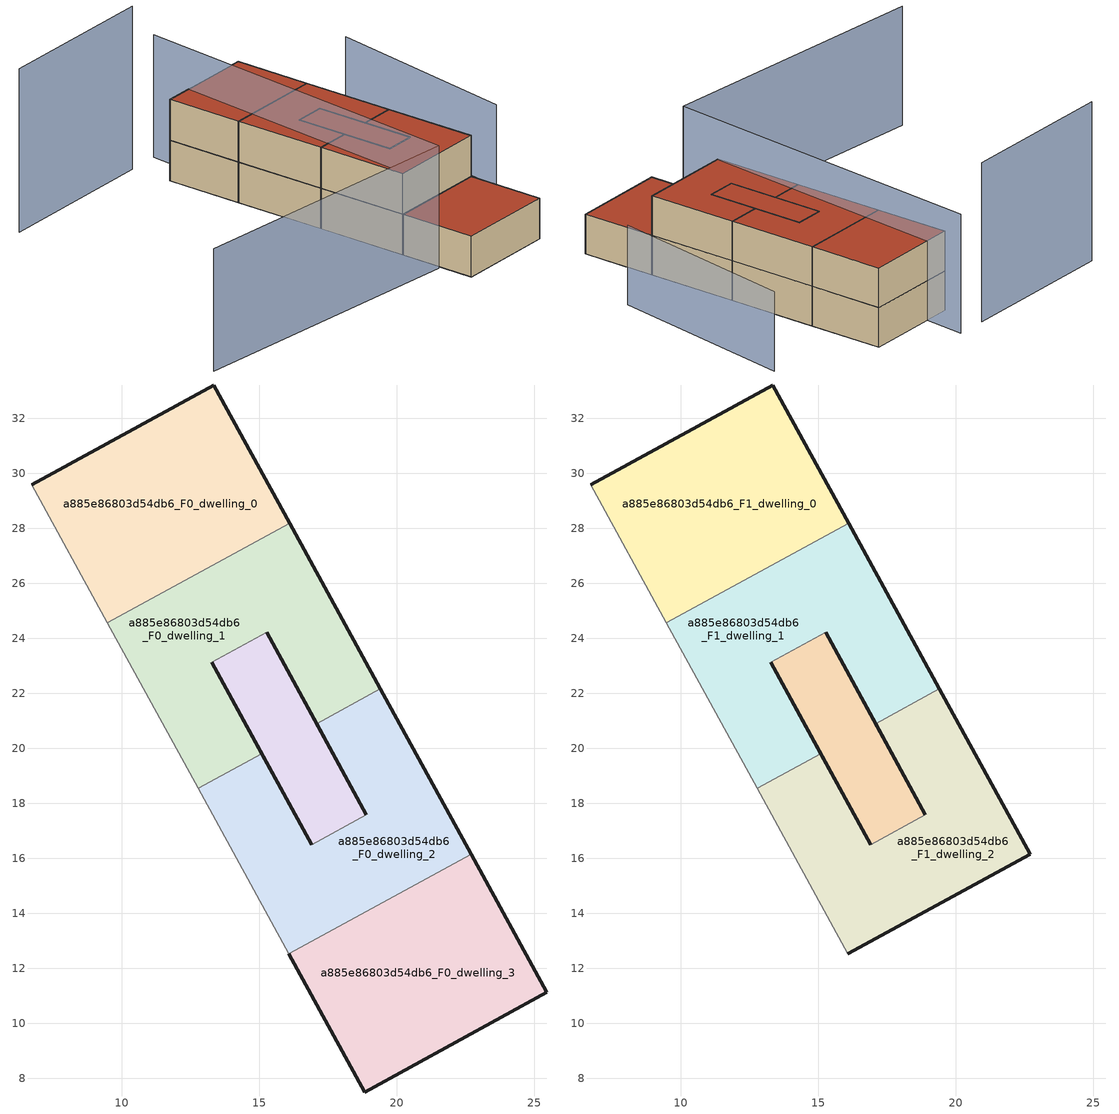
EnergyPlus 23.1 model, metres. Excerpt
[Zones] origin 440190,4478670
a885e86803d54db6_F0_dwelling_0
 floor ground (EU_floor_Construction): 16.1,28.19 13.35,33.21 6.73,29.58 9.48,24.56 z0
 wall outside (EU_wall_Construction): 6.73,29.58 13.35,33.21 16.1,28.19 z0:3
 wall to a885e86803d54db6_F0_dwelling_1 (EU_wall_Construction): 16.1,28.19 9.48,24.56 z0:3
 wall adiabatic (EU_wall_Construction): 9.48,24.56 6.73,29.58 z0:3
a885e86803d54db6_F0_dwelling_1
 floor ground (EU_floor_Construction): 17.08,20.9 19.4,22.17 16.1,28.19 9.48,24.56 12.78,18.54 15.1,19.81 13.28,23.12 15.27,24.21 z0
 wall outside (EU_wall_Construction): 17.08,20.9 15.27,24.21 / 13.28,23.12 15.1,19.81 / 16.1,28.19 19.4,22.17 z0:3
 wall to a885e86803d54db6_F0_circulation (EU_wall_Construction): 15.27,24.21 13.28,23.12 z0:3
 wall to a885e86803d54db6_F0_dwelling_2 (EU_wall_Construction): 15.1,19.81 12.78,18.54 / 19.4,22.17 17.08,20.9 z0:3
 wall adiabatic (EU_wall_Construction): 12.78,18.54 9.48,24.56 z0:3
a885e86803d54db6_F0_dwelling_2
 floor ground (EU_floor_Construction): 22.7,16.16 19.4,22.17 17.08,20.9 18.9,17.59 16.91,16.5 15.1,19.81 12.78,18.54 16.08,12.52 z0
 wall outside (EU_wall_Construction): 15.1,19.81 16.91,16.5 / 18.9,17.59 17.08,20.9 / 19.4,22.17 22.7,16.16 z0:3
 wall adiabatic (EU_wall_Construction): 16.08,12.52 12.78,18.54 z0:3
 wall to a885e86803d54db6_F0_circulation (EU_wall_Construction): 16.91,16.5 18.9,17.59 z0:3
 wall to a885e86803d54db6_F0_dwelling_3 (EU_wall_Construction): 22.7,16.16 16.08,12.52 z0:3
a885e86803d54db6_F0_dwelling_3
 floor ground (EU_floor_Construction): 25.45,11.13 22.7,16.16 16.08,12.52 18.83,7.5 z0
 wall outside (EU_wall_Construction): 22.7,16.16 25.45,11.13 18.83,7.5 16.08,12.52 z0:3
 roof outside (EU_roof_Construction): 22.7,16.16 25.45,11.13 18.83,7.5 16.08,12.52 z3
a885e86803d54db6_F0_circulation
 floor ground (EU_floor_Construction): 18.9,17.59 15.27,24.21 13.28,23.12 16.91,16.5 z0
 wall outside (EU_wall_Construction): 15.27,24.21 18.9,17.59 / 16.91,16.5 13.28,23.12 z0:3
a885e86803d54db6_F1_dwelling_0
 floor to a885e86803d54db6_F0_dwelling_0 (EU_floor_Construction): 16.1,28.19 13.35,33.21 6.73,29.58 9.48,24.56 z3
 wall outside (EU_wall_Construction): 6.73,29.58 13.35,33.21 16.1,28.19 z3:6
 wall to a885e86803d54db6_F1_dwelling_1 (EU_wall_Construction): 16.1,28.19 9.48,24.56 z3:6
 wall adiabatic (EU_wall_Construction): 9.48,24.56 6.73,29.58 z3:6
 roof outside (EU_roof_Construction): 13.35,33.21 16.1,28.19 9.48,24.56 6.73,29.58 z6
a885e86803d54db6_F1_dwelling_1
 floor to a885e86803d54db6_F0_dwelling_1 (EU_floor_Construction): 17.08,20.9 19.4,22.17 16.1,28.19 9.48,24.56 12.78,18.54 15.1,19.81 13.28,23.12 15.27,24.21 z3
 wall outside (EU_wall_Construction): 17.08,20.9 15.27,24.21 / 13.28,23.12 15.1,19.81 / 16.1,28.19 19.4,22.17 z3:6
 wall to a885e86803d54db6_F1_circulation (EU_wall_Construction): 15.27,24.21 13.28,23.12 z3:6
 wall to a885e86803d54db6_F1_dwelling_2 (EU_wall_Construction): 15.1,19.81 12.78,18.54 / 19.4,22.17 17.08,20.9 z3:6
 wall adiabatic (EU_wall_Construction): 12.78,18.54 9.48,24.56 z3:6
 roof outside (EU_roof_Construction): 16.1,28.19 19.4,22.17 17.08,20.9 15.27,24.21 13.28,23.12 15.1,19.81 12.78,18.54 9.48,24.56 z6
a885e86803d54db6_F1_dwelling_2
 floor to a885e86803d54db6_F0_dwelling_2 (EU_floor_Construction): 22.7,16.16 19.4,22.17 17.08,20.9 18.9,17.59 16.91,16.5 15.1,19.81 12.78,18.54 16.08,12.52 z3
 wall outside (EU_wall_Construction): 15.1,19.81 16.91,16.5 / 18.9,17.59 17.08,20.9 / 19.4,22.17 22.7,16.16 16.08,12.52 z3:6
 wall adiabatic (EU_wall_Construction): 16.08,12.52 12.78,18.54 z3:6
 wall to a885e86803d54db6_F1_circulation (EU_wall_Construction): 16.91,16.5 18.9,17.59 z3:6
 roof outside (EU_roof_Construction): 19.4,22.17 22.7,16.16 16.08,12.52 12.78,18.54 15.1,19.81 16.91,16.5 18.9,17.59 17.08,20.9 z6
a885e86803d54db6_F1_circulation
 floor to a885e86803d54db6_F0_circulation (EU_floor_Construction): 18.9,17.59 15.27,24.21 13.28,23.12 16.91,16.5 z3
 wall outside (EU_wall_Construction): 15.27,24.21 18.9,17.59 / 16.91,16.5 13.28,23.12 z3:6
 roof outside (EU_roof_Construction): 15.27,24.21 18.9,17.59 16.91,16.5 13.28,23.12 z6
shading: 26.2,19.85 21.45,33.74 z0:6; 5.21,32.3 -5.72,26.35 z0:12; 7.31,33.45 17.43,9.69 / 17.43,9.69 -2.91,1.03 z0:9
[Building]
EU S2 Campaign: North Axis=0; Terrain=City; Solar Distribution=FullExterior
[Site:Location]
Madrid: Latitude=40.5; Longitude=-3.5; Time Zone=1; Elevation=609
[SizingPeriod:WeatherFileDays]
AnnualSizingPeriod: Begin Month=1; Begin Day of Month=1; End Month=12; End Day of Month=31; Day of Week for Start Day=Monday; Use Weather File Daylight Saving Period=No; Use Weather File Rain and Snow Indicators=No
[MATERIAL]
EU_InternalMass_Material: Roughness=MediumRough; Thickness=0.1; Conductivity=1; Density=1800; Specific Heat=900; Thermal Absorptance=0.9; Solar Absorptance=0.7; Visible Absorptance=0.7
[MATERIAL:NOMASS] Roughness=MediumRough; Thermal Absorptance=0.9; Solar Absorptance=0.7; Visible Absorptance=0.7
Name | Thermal Resistance
EU_wall_NoMass | 0.419739
EU_roof_NoMass | 0.352165
EU_floor_NoMass | 0.608284
[CONSTRUCTION]
EU_wall_Construction: EU_wall_NoMass
EU_roof_Construction: EU_roof_NoMass
EU_floor_Construction: EU_floor_NoMass
EU_InternalMass_Construction: EU_InternalMass_Material
[ZONE] Type=1; Multiplier=1; Ceiling Height=autocalculate; Floor Area=autocalculate; Part of Total Floor Area=Yes
Name | Volume
a885e86803d54db6_F0_dwelling_0; a885e86803d54db6_F1_dwelling_0 | 129.803
a885e86803d54db6_F0_dwelling_1; a885e86803d54db6_F1_dwelling_1 | 129.779
a885e86803d54db6_F0_dwelling_2; a885e86803d54db6_F1_dwelling_2 | 129.799
a885e86803d54db6_F0_dwelling_3 | 129.783
a885e86803d54db6_F0_circulation; a885e86803d54db6_F1_circulation | 51.3593
[INTERNALMASS] Construction=EU_InternalMass_Construction
Name | Zone or ZoneList | Surface Area
a885e86803d54db6_F0_dwelling_0_EU_InternalMass | a885e86803d54db6_F0_dwelling_0 | 43.2661
a885e86803d54db6_F0_dwelling_1_EU_InternalMass | a885e86803d54db6_F0_dwelling_1 | 43.2661
a885e86803d54db6_F0_dwelling_2_EU_InternalMass | a885e86803d54db6_F0_dwelling_2 | 43.2661
a885e86803d54db6_F0_dwelling_3_EU_InternalMass | a885e86803d54db6_F0_dwelling_3 | 43.2661
a885e86803d54db6_F1_dwelling_0_EU_InternalMass | a885e86803d54db6_F1_dwelling_0 | 57.6882
a885e86803d54db6_F1_dwelling_1_EU_InternalMass | a885e86803d54db6_F1_dwelling_1 | 57.6882
a885e86803d54db6_F1_dwelling_2_EU_InternalMass | a885e86803d54db6_F1_dwelling_2 | 57.6882
[OTHEREQUIPMENT] Fuel Type=Electricity; Design Level Calculation Method=Watts/Area; Power per Zone Floor Area=1; Fraction Latent=0; Fraction Radiant=0; Fraction Lost=0; Carbon Dioxide Generation Rate=0; EndUse Subcategory=EU_Step8_InternalGains
Name | Zone or ZoneList or Space or SpaceList | Schedule
EU_Step8_InternalGain_a885e86803d54db6_F0_dwelling_0_f000 | a885e86803d54db6_F0_dwelling_0 | EU_Step8_GainSchedule_a885e86803d54db6_F0_dwelling_0_f000
EU_Step8_InternalGain_a885e86803d54db6_F0_dwelling_1_f000 | a885e86803d54db6_F0_dwelling_1 | EU_Step8_GainSchedule_a885e86803d54db6_F0_dwelling_1_f000
EU_Step8_InternalGain_a885e86803d54db6_F0_dwelling_2_f000 | a885e86803d54db6_F0_dwelling_2 | EU_Step8_GainSchedule_a885e86803d54db6_F0_dwelling_2_f000
EU_Step8_InternalGain_a885e86803d54db6_F0_dwelling_3_f000 | a885e86803d54db6_F0_dwelling_3 | EU_Step8_GainSchedule_a885e86803d54db6_F0_dwelling_3_f000
EU_Step8_InternalGain_a885e86803d54db6_F1_dwelling_0_f000 | a885e86803d54db6_F1_dwelling_0 | EU_Step8_GainSchedule_a885e86803d54db6_F1_dwelling_0_f000
EU_Step8_InternalGain_a885e86803d54db6_F1_dwelling_1_f000 | a885e86803d54db6_F1_dwelling_1 | EU_Step8_GainSchedule_a885e86803d54db6_F1_dwelling_1_f000
EU_Step8_InternalGain_a885e86803d54db6_F1_dwelling_2_f000 | a885e86803d54db6_F1_dwelling_2 | EU_Step8_GainSchedule_a885e86803d54db6_F1_dwelling_2_f000
[ZONEINFILTRATION:DESIGNFLOWRATE] Schedule=EU_AlwaysOn; Design Flow Rate Calculation Method=Flow/Area; Flow Rate per Floor Area=0.0005; Constant Term Coefficient=1; Temperature Term Coefficient=0; Velocity Term Coefficient=0; Velocity Squared Term Coefficient=0
Name | Zone or ZoneList or Space or SpaceList
EU_Circulation_Infiltration_a885e86803d54db6_F0_circulation | a885e86803d54db6_F0_circulation
EU_Circulation_Infiltration_a885e86803d54db6_F1_circulation | a885e86803d54db6_F1_circulation
[ZONEVENTILATION:DESIGNFLOWRATE] Schedule=EU_AlwaysOn; Design Flow Rate Calculation Method=AirChanges/Hour; Air Changes per Hour=0.703302; Ventilation Type=Natural; Fan Pressure Rise=0; Fan Total Efficiency=1; Constant Term Coefficient=1; Temperature Term Coefficient=0; Velocity Term Coefficient=0; Velocity Squared Term Coefficient=0; Minimum Indoor Temperature=-100; Maximum Indoor Temperature=100; Delta Temperature=-100; Minimum Outdoor Temperature=-100; Maximum Outdoor Temperature=100; Maximum Wind Speed=40
Name | Zone or ZoneList or Space or SpaceList
EU_ConstantAir_a885e86803d54db6_F0_dwelling_0 | a885e86803d54db6_F0_dwelling_0
EU_ConstantAir_a885e86803d54db6_F0_dwelling_1 | a885e86803d54db6_F0_dwelling_1
EU_ConstantAir_a885e86803d54db6_F0_dwelling_2 | a885e86803d54db6_F0_dwelling_2
EU_ConstantAir_a885e86803d54db6_F0_dwelling_3 | a885e86803d54db6_F0_dwelling_3
EU_ConstantAir_a885e86803d54db6_F1_dwelling_0 | a885e86803d54db6_F1_dwelling_0
EU_ConstantAir_a885e86803d54db6_F1_dwelling_1 | a885e86803d54db6_F1_dwelling_1
EU_ConstantAir_a885e86803d54db6_F1_dwelling_2 | a885e86803d54db6_F1_dwelling_2
[HVACTEMPLATE:THERMOSTAT] Constant Heating Setpoint=20; Constant Cooling Setpoint=50
EU_HeatOnly_a885e86803d54db6_F0_dwelling_0; EU_HeatOnly_a885e86803d54db6_F0_dwelling_1; EU_HeatOnly_a885e86803d54db6_F0_dwelling_2; EU_HeatOnly_a885e86803d54db6_F0_dwelling_3; EU_HeatOnly_a885e86803d54db6_F1_dwelling_0; EU_HeatOnly_a885e86803d54db6_F1_dwelling_1; EU_HeatOnly_a885e86803d54db6_F1_dwelling_2
[HVACTEMPLATE:ZONE:IDEALLOADSAIRSYSTEM] System Availability Schedule=EU_AlwaysOn; Maximum Heating Supply Air Temperature=50; Minimum Cooling Supply Air Temperature=13; Maximum Heating Supply Air Humidity Ratio=0.0156; Minimum Cooling Supply Air Humidity Ratio=0.0077; Heating Limit=NoLimit; Cooling Limit=NoLimit; Heating Availability Schedule=EU_AlwaysOn; Cooling Availability Schedule=EU_CoolingOff; Dehumidification Control Type=ConstantSensibleHeatRatio; Cooling Sensible Heat Ratio=0.7; Dehumidification Setpoint=60; Humidification Control Type=None; Humidification Setpoint=30; Outdoor Air Method=None; Outdoor Air Flow Rate per Person=0.00944; Outdoor Air Flow Rate per Zone Floor Area=0; Outdoor Air Flow Rate per Zone=0; Demand Controlled Ventilation Type=None; Outdoor Air Economizer Type=NoEconomizer; Heat Recovery Type=None; Sensible Heat Recovery Effectiveness=0.7; Latent Heat Recovery Effectiveness=0.65
Name | Template Thermostat
a885e86803d54db6_F0_dwelling_0 | EU_HeatOnly_a885e86803d54db6_F0_dwelling_0
a885e86803d54db6_F0_dwelling_1 | EU_HeatOnly_a885e86803d54db6_F0_dwelling_1
a885e86803d54db6_F0_dwelling_2 | EU_HeatOnly_a885e86803d54db6_F0_dwelling_2
a885e86803d54db6_F0_dwelling_3 | EU_HeatOnly_a885e86803d54db6_F0_dwelling_3
a885e86803d54db6_F1_dwelling_0 | EU_HeatOnly_a885e86803d54db6_F1_dwelling_0
a885e86803d54db6_F1_dwelling_1 | EU_HeatOnly_a885e86803d54db6_F1_dwelling_1
a885e86803d54db6_F1_dwelling_2 | EU_HeatOnly_a885e86803d54db6_F1_dwelling_2
[SIZING:ZONE] Zone Cooling Design Supply Air Temperature Input Method=SupplyAirTemperature; Zone Cooling Design Supply Air Temperature=13; Zone Heating Design Supply Air Temperature Input Method=SupplyAirTemperature; Zone Heating Design Supply Air Temperature=50; Zone Cooling Design Supply Air Humidity Ratio=0.008; Zone Heating Design Supply Air Humidity Ratio=0.008; Cooling Design Air Flow Method=DesignDay; Cooling Design Air Flow Rate=0; Cooling Minimum Air Flow per Zone Floor Area=0.000762; Cooling Minimum Air Flow=0; Cooling Minimum Air Flow Fraction=0.2; Heating Design Air Flow Method=DesignDay; Heating Design Air Flow Rate=0; Heating Maximum Air Flow per Zone Floor Area=0.002032; Heating Maximum Air Flow=0.141576; Heating Maximum Air Flow Fraction=0.3; Account for Dedicated Outdoor Air System=No; Dedicated Outdoor Air System Control Strategy=NeutralSupplyAir; Dedicated Outdoor Air Low Setpoint Temperature for Design=autosize; Dedicated Outdoor Air High Setpoint Temperature for Design=autosize; Zone Load Sizing Method=Sensible Load Only No Latent Load; Zone Latent Cooling Design Supply Air Humidity Ratio Input Method=HumidityRatioDifference; Zone Cooling Design Supply Air Humidity Ratio Difference=0.005; Zone Latent Heating Design Supply Air Humidity Ratio Input Method=HumidityRatioDifference; Zone Humidification Design Supply Air Humidity Ratio Difference=0.005
a885e86803d54db6_F0_dwelling_0; a885e86803d54db6_F0_dwelling_1; a885e86803d54db6_F0_dwelling_2; a885e86803d54db6_F0_dwelling_3; a885e86803d54db6_F1_dwelling_0; a885e86803d54db6_F1_dwelling_1; a885e86803d54db6_F1_dwelling_2
[SCHEDULE:CONSTANT]
Name | Hourly Value
EU_AlwaysOn | 1
EU_CoolingOff | 0
[SCHEDULE:FILE] Column Number=1; Rows to Skip at Top=0; Number of Hours of Data=8760; Column Separator=Comma; Interpolate to Timestep=No; Minutes per Item=60; Adjust Schedule for Daylight Savings=Yes
Name | File
EU_Step8_GainSchedule_a885e86803d54db6_F0_dwelling_0_f000 | ../../schedules/a885e86803d54db6/a885e86803d54db6_F0_dwelling_0_f000_gain.csv
EU_Step8_GainSchedule_a885e86803d54db6_F0_dwelling_1_f000 | ../../schedules/a885e86803d54db6/a885e86803d54db6_F0_dwelling_1_f000_gain.csv
EU_Step8_GainSchedule_a885e86803d54db6_F0_dwelling_2_f000 | ../../schedules/a885e86803d54db6/a885e86803d54db6_F0_dwelling_2_f000_gain.csv
EU_Step8_GainSchedule_a885e86803d54db6_F0_dwelling_3_f000 | ../../schedules/a885e86803d54db6/a885e86803d54db6_F0_dwelling_3_f000_gain.csv
EU_Step8_GainSchedule_a885e86803d54db6_F1_dwelling_0_f000 | ../../schedules/a885e86803d54db6/a885e86803d54db6_F1_dwelling_0_f000_gain.csv
EU_Step8_GainSchedule_a885e86803d54db6_F1_dwelling_1_f000 | ../../schedules/a885e86803d54db6/a885e86803d54db6_F1_dwelling_1_f000_gain.csv
EU_Step8_GainSchedule_a885e86803d54db6_F1_dwelling_2_f000 | ../../schedules/a885e86803d54db6/a885e86803d54db6_F1_dwelling_2_f000_gain.csv
